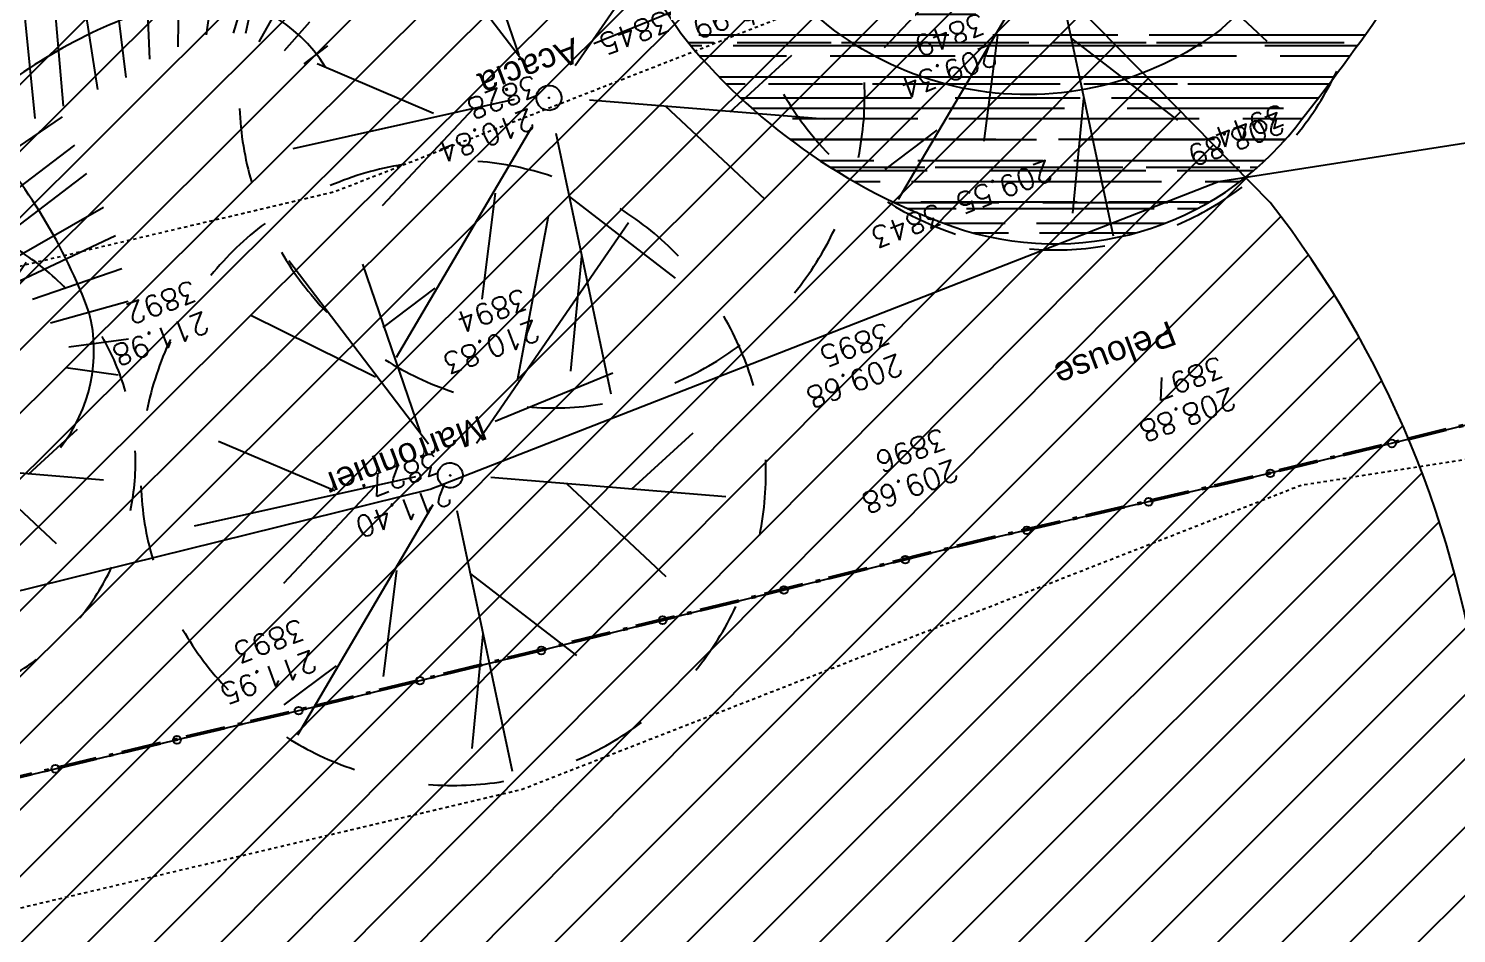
# Model space of a CAD drawing. Header units: centimetres. Extents: x 212517 to 243222, y -357108 to -330212.
# Drawn here: x 222128 to 224412, y -350600 to -349152 of the extents above; entities that cross this region are included whole.
import ezdxf
from ezdxf.enums import TextEntityAlignment as Align
from ezdxf.lldxf.tags import DXFTag

# ---------------------------------------------------------------- set-up
doc = ezdxf.new("R2010")
doc.units = ezdxf.units.CM
doc.linetypes.add('Style de ligne -15', pattern=[2.0832800000000002, 1.25, -0.41656, 0.1388600000000001, -0.2778600000000001])
doc.linetypes.add('STYLE_01', pattern=[0.41664, 0.20828, -0.20836])
doc.layers.get('0').update_dxf_attribs({"color": 252})
for name, color, linetype in [('0-EDL-Limite de propriété', 252, 'Continuous'), ('AEP_SSL', 252, 'Continuous'), ('DWG_280-140115-P - ALTEA-CANA', 252, 'Continuous'), ('Fond topo - CLO_LEG', 252, 'Continuous'), ('Fond topo - ESPACE_BOISE', 252, 'Continuous'), ('Fond topo - VEG', 252, 'Continuous'), ('Fond topo - VEG_TXT', 252, 'Continuous'), ('Fond topo - VEG_TXT_ESSENCE', 252, 'Continuous'), ('Fond topo - Z_500', 252, 'Continuous'), ('prlm-VRD', 2, 'Continuous'), ('SA - béton balayé', 252, 'Continuous'), ('SA - EBC', 252, 'Continuous'), ('SA - limite revêtement', 252, 'Continuous')]:
    doc.layers.add(name, color=color, linetype=linetype)
for name, color, linetype, plot in [('Fond topo - N', 252, 'Continuous', False), ('Fond topo - NCACHE', 252, 'Continuous', False), ('Fond topo - ZCACHE', 252, 'Continuous', False)]:
    doc.layers.add(name, color=color, linetype=linetype, plot=plot)
doc.layers.add('Fond topo - P', color=252, linetype='Continuous', lineweight=50)
doc.layers.add('Fond topo - VOI', color=252, linetype='Continuous', lineweight=25)
doc.styles.add('2000_ARIAL', font='arial.ttf', dxfattribs={"height": 0.400000006})
doc.styles.add('SIMPLEX', font='simplex_.ttf', dxfattribs={"height": 1.25})
tags = doc.linetypes.add('CACHE2', pattern=[4.762499928474426, 3.174999952316284, -1.587499976158142]).pattern_tags.tags
tags[6:7] = [DXFTag(74, 4), DXFTag(75, 0), DXFTag(340, '0'), DXFTag(46, 0.0), DXFTag(50, 0.0), DXFTag(44, 0.0), DXFTag(45, 0.0)]
tags[4:5] = [DXFTag(74, 4), DXFTag(75, 0), DXFTag(340, '0'), DXFTag(46, 0.0), DXFTag(50, 0.0), DXFTag(44, 0.0), DXFTag(45, 0.0)]
tags = doc.linetypes.add('L1', pattern=[1.0000000298023224, 0.6000000238418579, -0.4000000059604645]).pattern_tags.tags
tags[6:7] = [DXFTag(74, 4), DXFTag(75, 0), DXFTag(340, '0'), DXFTag(46, 0.0), DXFTag(50, 0.0), DXFTag(44, 0.0), DXFTag(45, 0.0)]
tags[4:5] = [DXFTag(74, 4), DXFTag(75, 0), DXFTag(340, '0'), DXFTag(46, 0.0), DXFTag(50, 0.0), DXFTag(44, 0.0), DXFTag(45, 0.0)]
tags = doc.linetypes.add('L16', pattern=[0.37500001490116125, 0.300000011920929, -0.07500000298023224]).pattern_tags.tags
tags[6:7] = [DXFTag(74, 4), DXFTag(75, 0), DXFTag(340, '0'), DXFTag(46, 0.0), DXFTag(50, 0.0), DXFTag(44, 0.0), DXFTag(45, 0.0)]
tags[4:5] = [DXFTag(74, 4), DXFTag(75, 0), DXFTag(340, '0'), DXFTag(46, 0.0), DXFTag(50, 0.0), DXFTag(44, 0.0), DXFTag(45, 0.0)]

# ---------------------------------------------------------------- blocks, each defined once
blk = doc.blocks.new('Groupe-93-1')
at = {"linetype": 'Style de ligne -15', "lineweight": 50, "ltscale": 50.8, "flags": 128}
blk.add_lwpolyline([(4006.394609720469, -47909.68834525855), (4669.991585523845, -47738.99310571463), (5270.103982145549, -47588.11304046424), (5524.317282135249, -47521.16174032004), (5818.753782112361, -47450.85524026664), (6178.082982856989, -47365.70784074576), (6718.889115626574, -47222.64230386527), (8033.684421379328, -46907.76131383689), (9064.787333256962, -46650.488089197), (9512.901827294589, -46545.94564630301), (10052.32293322778, -46413.51820451529), (10600.87198212838, -46279.29364043982), (11096.09268210626, -46154.2318403414), (11253.70282512403, -46114.57334262641), (11647.41048210359, -46021.60904037268), (11842.75368209577, -47022.44064037116), (11853.57558212972, -47087.63074037345), (11322.41323288179, -47494.67460605414), (11477.84600601888, -48273.72503120215), (11754.49718211389, -48350.09994031699), (12125.36668210721, -48452.48564035208), (12212.35551479554, -48944.09707872184), (12327.4187821219, -49542.05374042304), (12378.1043821404, -49732.93404046806), (12765.67338209844, -50181.35434037955), (12828.24057305551, -50701.20966789038), (13351.77487807965, -50613.72716342719), (13910.589678056, -50518.18596326621), (14793.49687810636, -50371.63416311057), (15546.1961366961, -50223.11751853736), (16407.45376313424, -50074.83962480338), (17478.97495074964, -49870.09156839164), (19172.42823956704, -49476.71054755957), (19326.4063829968, -49436.21867000373), (19321.22462764478, -49414.83761884482), (19577.04648214078, -49347.55574046882), (19894.06428213811, -49273.62144023688), (19899.36485467649, -49295.49275714667), (20951.2141395638, -49062.63392030509), (20779.52236605382, -48879.6302359751), (20629.34478836751, -48621.55946475775), (20567.02413848138, -48408.17069694312), (20487.74118087983, -48130.35493375571), (20449.22586842275, -47871.54001609595), (20430.65921560025, -47654.9843987635), (20428.61554618573, -47531.72503587516), (20440.26417039132, -47396.70607206137), (20521.11617329812, -47066.07901860984), (20588.27912095284, -46931.48534518988), (20894.77060812211, -46577.6378736666), (20360.49931913114, -45796.29225665839), (19834.12346714234, -43992.61227266105), (19800.77094250417, -43406.94181587012), (21121.91656454301, -42860.72737399848), (21353.18401263452, -42772.19703876288), (21891.77343059278, -42548.72819511207), (21875.32658212876, -42508.99784032615), (22608.21988213754, -42207.67824041159)], dxfattribs=at)
blk = doc.blocks.new('CLOLEG')
at = {"ltscale": 2}
blk.add_circle((0, 0), 0.0625, dxfattribs=at)
blk = doc.blocks.new('PTOPO')
at = {"layer": 'Fond topo - NCACHE', "style": 'SIMPLEX'}
blk.add_attdef('MAT', text='', height=0.34, dxfattribs=at).set_placement((0.09999999986030161, -0.09999999962747097), align=Align.TOP_LEFT)
at = {"layer": 'Fond topo - ZCACHE', "style": 'SIMPLEX'}
blk.add_attdef('ALT', (0.09999999986030161, 0.09999999962747097), '', height=0.34, dxfattribs=at)
blk = doc.blocks.new('VEG12')
at = {"ltscale": 2}
for p, q in [((0.01815258799999997, 0.057406781), (0.100441039, 0.47293725)), ((0.05749608, 0.253444298), (0.145517598, 0.414706841)), ((0.037902722, 0.15845596), (-0.06593155700000003, 0.344147082)), ((-0.158788295, 0.086017079), (-0.245985314, 0.284587218)), ((0.04981112299999996, 0.033821695), (0.391570728, 0.285894318)), ((0.143890955, 0.107467204), (0.230033352, 0.253971609)), ((0.2917471699999999, 0.208620217), (0.392372872, 0.233301274)), ((-0.05229389700000003, 0.02983962500000001), (-0.383643778, 0.204631851)), ((-0.25001839, 0.135126714), (-0.3755999820000001, 0.091127132)), ((0.122915307, -0.02992704099999999), (0.317230371, 0.05540147100000001)), ((0.057557527, -0.01766878999999999), (0.411943876, -0.08413611500000001)), ((-0.05265807700000003, -0.029192154), (-0.412380265, -0.256628677)), ((-0.09359106700000003, -0.049762263), (-0.2956446150000001, -0.04653133200000001)), ((0.01825986499999999, -0.057372749), (0.107637982, -0.4128258760000001)), ((0.184132294, -0.04763066399999999), (0.323120213, -0.192805613)), ((0.02259491799999996, -0.07955337300000001), (0.001649748999999978, -0.36183712)), ((-0.151821475, -0.09483882200000002), (-0.2999525240000001, -0.315936062)), ((0.05371548199999998, -0.188497704), (0.197263789, -0.356749422))]:
    blk.add_line(p, q, dxfattribs=at)
for start, end in [(90, 103.8461539085843), (62.30769199853572, 76.15384597947835), (117.6923078993823, 131.5384619204946), (34.61538499867542, 48.46153799321151), (145.3846149358338, 159.2307690506909), (6.923076979206323, 20.76923090842763), (173.0769230068974, 186.9230769931026), (339.2307689837768, 353.0769230207937), (200.7692310571047, 214.6153850641662), (311.5384620067885, 325.3846150013246), (228.4615380795054, 242.3076921006177), (283.8461540205217, 297.6923080014643), (256.1538460914157, 270)]:
    blk.add_arc((0, 0), 0.496982058, start, end, dxfattribs=at)
blk = doc.blocks.new('RESINEUX')
at = {"ltscale": 2}
for p, q in [((-0.074169265, 0.428845282), (-0.014171327, 0.418845625)), ((-0.094168577, 0.388846656), (-0.024170983, 0.388846656)), ((-0.104168234, 0.338848375), (-0.014171327, 0.348848031)), ((-0.11416789, 0.298849749), (-0.014171327, 0.318849062)), ((-0.11416789, 0.258851124), (-0.004171670000000001, 0.288850093)), ((-0.104168234, 0.218852498), (0.015827643, 0.258851124)), ((0.325816989, 0.248851468), (0.345816302, 0.168854217)), ((0.365815615, 0.248851468), (0.365815615, 0.188853529)), ((0.285818364, 0.238851811), (0.325816989, 0.15885456)), ((0.395814584, 0.238851811), (0.395814584, 0.188853529)), ((-0.094168577, 0.178853873), (0.015827643, 0.218852499)), ((0.245819739, 0.218852498), (0.29581802, 0.138855248)), ((0.425813553, 0.228852155), (0.415813896, 0.188853529)), ((0.205821113, 0.198853186), (0.265819051, 0.108856279)), ((0.445812866, 0.208852842), (0.435813209, 0.188853529)), ((-0.094168577, 0.128855591), (0.035826955, 0.18885353)), ((0.165822488, 0.178853873), (0.225820426, 0.07885731)), ((-0.08416892100000001, 0.08885696600000001), (0.035826955, 0.148854904)), ((0.115824206, 0.148854904), (0.205821113, 0.038858684)), ((-0.074169264, 0.058857997), (0.05582626800000001, 0.118855935)), ((0.06582592400000001, 0.118855935), (0.155822831, 0.008859715)), ((-0.444156549, 0.058857997), (-0.394158268, 0.108856279)), ((-0.124167546, -0.091136848), (-0.11416789, 0.098856622)), ((-0.41415758, 0.018859372), (-0.374158955, 0.08885696600000001)), ((-0.374158955, -0.011139597), (-0.33416033, 0.08885696600000001)), ((-0.33416033, -0.03113891), (-0.294161704, 0.08885696600000001)), ((-0.294161704, -0.051138223), (-0.264162735, 0.08885696600000001)), ((-0.254163079, -0.06113787900000001), (-0.234163766, 0.08885696600000001)), ((-0.204164797, -0.071137536), (-0.204164797, 0.08885696600000001)), ((-0.164166172, -0.08113719200000001), (-0.164166172, 0.08885696600000001)), ((0.045826612, -0.14113513), (0.125823863, -0.001139941)), ((0.09582489300000001, -0.151134786), (0.175822144, -0.03113891)), ((0.135823519, -0.161134443), (0.225820426, -0.051138223)), ((-0.104168234, -0.06113787900000001), (0.025827299, -0.14113513)), ((0.185821801, -0.171134099), (0.265819051, -0.08113719200000001)), ((-0.11416789, -0.101136505), (-0.004171670000000001, -0.171134099)), ((0.235820082, -0.191133412), (0.315817333, -0.111136161)), ((-0.124167546, -0.151134786), (-0.014171327, -0.211132724)), ((0.275818708, -0.201133068), (0.345816302, -0.151134786)), ((-0.134167203, -0.191133412), (-0.014171327, -0.261131006)), ((0.305817677, -0.231132037), (0.375815271, -0.191133412)), ((-0.134167203, -0.231132037), (-0.034170639, -0.301129632)), ((0.335816646, -0.271130662), (0.395814584, -0.25113135)), ((-0.144166859, -0.271130662), (-0.054169952, -0.341128257)), ((0.385814927, -0.291129975), (0.345816302, -0.291129975)), ((-0.154166515, -0.311129288), (-0.074169264, -0.3911265390000001)), ((0.345816302, -0.311129288), (0.385814927, -0.321128944)), ((-0.174165828, -0.341128257), (-0.124167546, -0.411125851)), ((0.365815615, -0.341128257), (0.345816302, -0.331128601)), ((-0.204164797, -0.36112757), (-0.174165828, -0.431125164)), ((-0.234163766, -0.381126882), (-0.22416411, -0.431125164)), ((-0.264162735, -0.3911265390000001), (-0.264162735, -0.431125164))]:
    blk.add_line(p, q, dxfattribs=at)
for centre, major_axis, ratio, start_param, end_param in [((0.125824658, 0.32584846), (-0.141416496, 0.141416496), 0.9999999999990478, 6.0187679254481, 7.001196311805126), ((0.626553274, 0.375004286), (0.495806787, 0.495806787), 0.9999999999992479, 2.407115294926716, 2.808261770600389), ((0.6156107310000001, -0.413017298), (-0.494244527, 0.494244527), 0.9999999999994863, 5.940864207087385, 6.402329262634387), ((0.346817063, 0.020858942), (0.141416496, 0.141416496), 0.9999999999984862, 0.2082352305735228, 0.9403659464662355), ((-0.271161699, 0.231851691), (-0.148487321, 0.148487321), 0.999999999999426, 1.039500649605982, 1.948537937165391), ((-0.132308309, 0.771717634), (0.5413446150000001, 0.5413446150000001), 0.999999999999071, 3.63264165587472, 4.003214602841574), ((0, 0), (-0.001131371, 0.001131371), 0.99999999997417, 3.926990817000156, 7.06858347058995), ((0, 0), (-0.001131371, 0.001131371), 0.99999999997417, 0.7853981634103633, 3.926990817000156), ((-0.091248273, -0.737988308), (0.495574425, 0.495574425), 0.9999999999996342, 0.1822567691657557, 0.5883250715815413), ((-0.744748968, -0.046828497), (-0.4953887950000001, 0.4953887950000001), 0.9999999999996526, 3.509030027783859, 3.906773112117224), ((0.162823386, -0.300130027), (-0.141416496, 0.141416496), 0.9999999999997603, 3.670881203304562, 4.697745667496582), ((-0.265161906, -0.212133051), (-0.141416496, 0.141416496), 0.9999999999999891, 2.259520706035595, 3.289317319450373)]:
    blk.add_ellipse(centre, major_axis=major_axis, ratio=ratio, start_param=start_param, end_param=end_param, dxfattribs=at)
blk = doc.blocks.new('VEG14')
at = {"ltscale": 2, "flags": 128}
for points in [[(0.5, 0, -1), (-0.5, 0, -1)], [(0.016, 0, -1), (-0.016, 0, -1)]]:
    blk.add_lwpolyline(points, format="xyb", close=True, dxfattribs=at)
blk = doc.blocks.new('A$C1F970F0F')
at = {"layer": 'SA - béton balayé'}
h = blk.add_hatch(dxfattribs=at)
h.set_pattern_fill('BETON_BALAYE', color=256, scale=49.99999999999999, angle=-10.72360141139323, style=0, pattern_type=2)
h.set_pattern_definition([(349.2763985886067, (-277130161.1279894, -473864756.7787022), (117.3825536141096, 28.65896207176165), [749.9999999999999, -99.99999999999999, 250, -49.99999999999999]), (349.2763985886067, (-277130091.1375459, -473864744.5890418), (-36.75306622226226, 74.64222748057564), [150, -16.5, 299.9999999999999, -37.49999999999999]), (349.2763985886067, (-277130128.6565508, -473864719.6726964), (261.6928111209335, -15.46358973923611), [399.9999999999999, -69.99999999999999, 200, -49.99999999999999])])
edge = h.paths.add_edge_path()
edge.add_line((-6241.838846999789, 3074.461738358268), (-6186.41990083417, 3084.246573542671))
edge.add_line((-6186.419900834169, 3084.246573542671), (-6208.46817582571, 3209.159506338408))
edge.add_line((-6208.468175825709, 3209.159506338408), (-6090.333284412263, 3230.212159869043))
edge.add_line((-6090.333284412264, 3230.212159869043), (-6068.254510414966, 3105.107475371064))
edge.add_line((-6068.254510414965, 3105.107475371064), (-5751.607267955035, 3160.993645526398))
edge.add_arc((-5706.168072179881, 2945.249106762024), 220.4777234083867, 26.87598506840618, 101.8935641560214, ccw=False)
edge.add_line((-5509.504790459586, 3044.918460846192), (-5279.70964833746, 2527.342698896778))
edge.add_line((-5279.709648337459, 2527.342698896778), (-5069.702780632224, 2054.94316247088))
edge.add_arc((-4710.829519346476, 2203.735957729878), 388.4962208141216, 202.5194330761045, 253.0739044641206)
edge.add_arc((-4708.762229778127, 2207.042182550247), 392.2624036111011, 252.9256236658927, 295.8878415244419)
edge.add_arc((-5016.474870844682, 2646.02875474607), 925.4746937870088, 301.1679990587602, 323.5988296099712)
edge.add_arc((-5788.95801072263, 3215.576801744365), 1885.222149749511, 323.5988295910003, 335.2512007153489)
edge.add_line((-4076.88984445455, 2426.346070009222), (-4053.366789722793, 2479.515888753713))
edge.add_arc((-3655.981012092991, 2274.75311284964), 447.038310056739, 146.5843724972306, 152.7391011615822, ccw=False)
edge.add_line((-4029.12285587711, 2520.940876728876), (-3698.303928795572, 2579.895654176898))
edge.add_line((-3698.303928795572, 2579.895654176898), (-3802.630123108316, 2358.625646191621))
edge.add_line((-3802.630123108316, 2358.625646191621), (-3913.638380188973, 2139.155790205508))
edge.add_line((-3913.638380188973, 2139.155790205508), (-4035.612220522326, 1925.585554922444))
edge.add_arc((-6879.453966117871, 4436.940265188496), 3793.987131602768, 310.9828924514567, 318.55275152863766, ccw=False)
edge.add_arc((-4713.661189099455, 1943.977724576062), 491.6363655781345, 239.96910445774608, 310.9828924706628, ccw=False)
edge.add_arc((-4477.457312247024, 2352.585842592483), 963.6033830416291, 207.7973884582001, 239.96910442457852, ccw=False)
edge.add_line((-5329.86301585376, 1903.212950336899), (-5783.138509050817, 2992.061574124374))
edge.add_arc((-5834.771652433233, 2965.63564454395), 58.00268312534091, 27.10344289618072, 97.66174425603371)
edge.add_line((-5842.504830421802, 3023.120505208157), (-6220.979327768806, 2956.27104268876))
edge.add_line((-6220.979327768806, 2956.27104268876), (-6241.838846999788, 3074.461738358269))
at = {"layer": 'SA - EBC'}
h = blk.add_hatch(dxfattribs=at)
h.set_pattern_fill('_USER', color=256, scale=74.99999999999999, angle=-325.7236014113932, style=0, pattern_type=0)
h.set_pattern_definition([(34.27639858860678, (-277130161.1279894, -473864756.7787022), (-42.238928459823, 61.97477650275113), [])])
edge = h.paths.add_edge_path()
edge.add_line((-6380.366745524513, -2338.425892864678), (-6264.382088389636, -1261.879128604771))
edge.add_arc((-8056.564030597548, -1109.247026734414), 1798.669695218522, -4.867878193194572, 34.99278727741358)
edge.add_line((-6583.050211284762, -77.75795899612035), (-6777.554778163194, 920.8050105170822))
edge.add_line((-6777.554778163193, 920.8050105170822), (-8841.210683172874, 810.7117170478002))
edge.add_line((-8841.210683172874, 810.7117170478001), (-9066.430764202638, 1054.341424803315))
edge.add_line((-9066.430764202638, 1054.341424803315), (-9200.732878206167, 1276.237686397466))
edge.add_line((-9200.732878206167, 1276.237686397466), (-9215.227966098517, 1381.8038443222))
edge.add_line((-9215.227966098517, 1381.8038443222), (-9153.081651767654, 1528.146854366953))
edge.add_arc((-8759.908921935477, 1333.50854966994), 438.7127364677392, 77.94290000168593, 153.6625061913043, ccw=False)
edge.add_line((-8668.267801014865, 1762.543245291088), (-8534.005134275378, 1623.448132453152))
edge.add_line((-8534.005134275378, 1623.448132453152), (-8248.031661763425, 1441.544756548981))
edge.add_line((-8248.031661763427, 1441.544756548981), (-7855.495845982434, 1341.321950199894))
edge.add_line((-7855.495845982434, 1341.321950199894), (-7323.070638909227, 1307.770183732372))
edge.add_line((-7323.070638909226, 1307.770183732372), (-6865.558068881049, 1322.792115619964))
edge.add_arc((-3264.256657666492, -41.8706977304812), 3851.19156217365, 147.2647305543028, 159.2464973951671, ccw=False)
edge.add_line((-6503.794535057134, 2040.692816174506), (-6236.131093676152, 2457.057480180494))
edge.add_line((-6236.131093676152, 2457.057480180494), (-5806.95964030603, 2928.900990018032))
edge.add_arc((-5541.395022304517, 2687.35320844028), 358.9845360449703, 12.787998054275079, 137.7115012877877, ccw=False)
edge.add_line((-5191.314831544733, 2766.812362293308), (-4957.547667248313, 2215.62441961903))
edge.add_line((-4957.547667248313, 2215.62441961903), (-4453.978092088548, 1461.842562723225))
edge.add_arc((-5946.780405315486, 698.3119081539749), 1676.7342684047, -3.6281981681722755, 27.088596234188913, ccw=False)
edge.add_line((-4273.406806751298, 592.2053272253171), (-4298.514161633499, 196.2451054340372))
edge.add_line((-4298.514161633499, 196.2451054340372), (-4569.894066815068, -468.5241287518014))
edge.add_arc((-2503.085063454572, -1312.261176615308), 2232.395946580586, 157.7931582211728, 172.6539998987617)
edge.add_line((-4717.157746759734, -1026.8249922289), (-4676.430217500433, -1404.03939546651))
edge.add_line((-4676.430217500434, -1404.03939546651), (-6380.366745524513, -2338.425892864678))
at = {"layer": 'AEP_SSL', "elevation": 9.999999999999998e-08, "flags": 128}
blk.add_lwpolyline([(-10433.29054570051, 1007.521123136882), (-5859.387270895076, 1261.049070015804), (-4528.821963781957, 1510.366913031162), (-2554.95676399837, 1447.318525268213)], dxfattribs=at)
at = {"layer": 'DWG_280-140115-P - ALTEA-CANA', "linetype": 'STYLE_01', "ltscale": 25, "elevation": 9.999999999999998e-08, "flags": 128}
for points in [[(-9734.954187291309, 1545.537761742168), (-8551.829559633712, 1617.93222156304), (-7449.449224051256, 1688.250113702901), (-5920.774536957815, 1757.359017808403), (-4566.238871581745, 2011.183194776827), (-2702.66812058909, 1951.595824248498)], [(-9673.87920769039, 547.4045807760062), (-8489.46299064909, 619.8780719410371), (-7395.034456358277, 689.6887399270122), (-5805.537920124003, 761.5473012506997), (-4489.222071164417, 1008.209530531864), (-2734.626624463294, 952.1066275867419)]]:
    blk.add_lwpolyline(points, dxfattribs=at)
at = {"layer": 'Fond topo - CLO_LEG', "ltscale": 2, "flags": 128}
blk.add_lwpolyline([(-2770.693955491758, 1134.327748917112), (-2932.930942236429, 1124.688571749688), (-3442.773642487477, 1093.95721088147), (-4006.718305768365, 1064.145980629706), (-4561.360041299861, 1034.402039498342), (-5021.101122652195, 1015.066574818451), (-6082.06827237176, 954.1450306538593), (-7432.492633125402, 889.4087992257414), (-7990.633685821034, 851.5241849969016)], dxfattribs=at)
at = {"layer": 'Fond topo - ESPACE_BOISE', "linetype": 'L1', "ltscale": 2, "flags": 128}
blk.add_lwpolyline([(-4676.430217500434, -1404.03939546651), (-4717.157746759734, -1026.8249922289, -0.07630389513887255), (-4529.608017431761, -375.8871171915546, 0.02448427011239827), (-4298.514161633499, 196.2451054340372), (-4273.406806751298, 592.2053272253171, 0.1348356330637854), (-4453.978092088548, 1461.842562723225), (-4962.162115509166, 2222.531682356892), (-5191.314831544733, 2766.812362293308, 0.6134800698962541), (-5811.917332322711, 2923.335362247578), (-6236.131093676152, 2457.057480180494), (-6503.794535057134, 2040.692816174506, 0.05232800396274189), (-6865.558068881049, 1322.792115619964), (-7323.070638909226, 1307.770183732372), (-7855.495845982434, 1341.321950199894), (-8248.031661763427, 1441.544756548981), (-8534.005134275378, 1623.448132453152), (-8588.992731775264, 1689.077818834596), (-8668.267801014865, 1762.543245291088, 0.3429596859993066), (-9153.081651767654, 1528.146854366953), (-9215.227966098517, 1381.8038443222), (-9200.732878206167, 1276.237686397466), (-9066.430764202638, 1054.341424803315), (-8841.210683172874, 810.7117170478001), (-7096.794899168434, 910.5071167365686), (-6778.520798702278, 925.7644434328279), (-6583.050211284762, -77.75795899612035, -0.1757001840425524), (-6264.382088389636, -1261.879128604771), (-6380.366745524513, -2338.425892864678)], format="xyb", dxfattribs=at)
at = {"layer": 'Fond topo - VOI', "linetype": 'L16', "ltscale": 2, "flags": 128}
blk.add_lwpolyline([(-5783.336178846568, 2992.544150019428), (-5751.281637132519, 2914.288677220597), (-5548.108035151875, 2414.98628823396), (-5329.86301585376, 1903.212950336899, 0.1413049669778263), (-4959.708923431205, 1518.340756709723, 0.3201688509421461), (-4391.229513786659, 1572.838760421311, 0.03304175788623713), (-4035.612220522326, 1925.585554922444, 0.02532230216965824), (-3802.630112408739, 2358.625668904915), (-3693.784806835897, 2589.480458394624)], format="xyb", dxfattribs=at)
at = {"layer": 'SA - limite revêtement', "linetype": 'CACHE2', "ltscale": 0.4000000059604645, "elevation": 9.999999999999998e-08, "flags": 128}
blk.add_lwpolyline([(-3696.965402568753, 2607.812677153481, 0.2696545443571694), (-3965.80156479162, 2380.701695284015, -0.05151867836395135), (-4174.9914478028, 2025.607136909768, -0.0994741135252473), (-4479.959526560732, 1748.716868870762, -0.4393701893326305), (-5184.880354734284, 2018.033448870535), (-5617.690965979763, 2992.868163761146, 0.3326755272773401), (-5726.875955089075, 3043.5697886789), (-5841.60633071473, 3023.254734417117)], format="xyb", dxfattribs=at)
at = {"layer": 'Fond topo - CLO_LEG', "ltscale": 2}
for p, xscale, yscale, zscale, rotation in [((-4334.755562027707, 1046.554226942391), 99.99999999999996, 99.99999999999996, 99.99999999999996, 183.0696777726115), ((-4734.27708986073, 1027.129616752601), 99.99999999999999, 99.99999999999999, 99.99999999999999, 182.4082860432382), ((-4534.468592025623, 1035.844155387722), 99.99999999999996, 99.99999999999996, 99.99999999999996, 183.0696777726115), ((-5133.83783079465, 1008.593146988911), 99.99999999999997, 99.99999999999997, 99.99999999999997, 183.2863587261946), ((-4934.100442554452, 1018.725587709203), 99.99999999999999, 99.99999999999999, 99.99999999999999, 182.4082860432382), ((-5533.180028191249, 985.6626127347251), 99.99999999999997, 99.99999999999997, 99.99999999999997, 183.2863587261946), ((-5333.508929492949, 997.1278798618182), 99.99999999999997, 99.99999999999997, 99.99999999999997, 183.2863587261946), ((-5932.522225592707, 962.7320789553976), 99.99999999999997, 99.99999999999997, 99.99999999999997, 183.2863587261946), ((-5732.851126894408, 974.1973460824904), 99.99999999999997, 99.99999999999997, 99.99999999999997, 183.2863587261946), ((-6531.759487240233, 932.5878702058496), 99.99999999999999, 99.99999999999999, 99.99999999999999, 182.7445265741459), ((-6331.988894137012, 942.164412245874), 99.99999999999999, 99.99999999999999, 99.99999999999999, 182.7445265741459), ((-6132.218301085778, 951.7409540113805), 99.99999999999999, 99.99999999999999, 99.99999999999999, 182.7445265741459)]:
    blk.add_blockref('CLOLEG', p, dxfattribs=dict(at, xscale=xscale, yscale=yscale, zscale=zscale, rotation=rotation))
at = {"layer": 'Fond topo - P', "ltscale": 2}
ref = blk.add_blockref('PTOPO', (-5329.86301585376, 1903.212950336899), dxfattribs=dict(at, xscale=99.99999999999994, yscale=99.99999999999994, zscale=99.99999999999994, rotation=190.0656205306617))
ref.add_attrib('MAT', '3845', dxfattribs={"layer": 'Fond topo - N', "color": 0, "ltscale": 2, "height": 33.99999999999999, "rotation": 190.0656204987762, "style": 'SIMPLEX'}).set_placement((-5341.456857777165, 1911.311273104587), align=Align.TOP_LEFT)
ref.add_attrib('ALT', '209.99', (-5153.174607963043, 1949.239077610865), dxfattribs={"layer": 'Fond topo - Z_500', "color": 0, "ltscale": 2, "height": 33.99999999999999, "rotation": 190.0656204987762, "style": 'SIMPLEX'})
ref = blk.add_blockref('PTOPO', (-5556.33548435557, 1840.888979191741), dxfattribs=dict(at, xscale=99.99999999999994, yscale=99.99999999999994, zscale=99.99999999999994, rotation=190.0656205306617))
ref.add_attrib('MAT', '3828', dxfattribs={"layer": 'Fond topo - N', "color": 0, "ltscale": 2, "height": 33.99999999999999, "rotation": 190.0656204987762, "style": 'SIMPLEX'}).set_placement((-5567.929326164594, 1848.987301937767), align=Align.TOP_LEFT)
ref.add_attrib('ALT', '210.84', (-5589.781511651828, 1830.517541221496), dxfattribs={"layer": 'Fond topo - Z_500', "color": 0, "ltscale": 2, "height": 33.99999999999999, "rotation": 190.0656204987762, "style": 'SIMPLEX'})
ref = blk.add_blockref('PTOPO', (-4835.567206930838, 1805.503888806909), dxfattribs=dict(at, xscale=99.99999999999994, yscale=99.99999999999994, zscale=99.99999999999994, rotation=190.0656205306617))
ref.add_attrib('MAT', '3849', dxfattribs={"layer": 'Fond topo - N', "color": 0, "ltscale": 2, "height": 33.99999999999999, "rotation": 190.0656204987762, "style": 'SIMPLEX'}).set_placement((-4847.161048780067, 1813.602211465762), align=Align.TOP_LEFT)
ref.add_attrib('ALT', '209.34', (-4843.665529694194, 1793.91004690638), dxfattribs={"layer": 'Fond topo - Z_500', "color": 0, "ltscale": 2, "height": 33.99999999999999, "rotation": 190.0656204987762, "style": 'SIMPLEX'})
ref = blk.add_blockref('PTOPO', (-6153.805931786957, 1619.549903762395), dxfattribs=dict(at, xscale=99.99999999999994, yscale=99.99999999999994, zscale=99.99999999999994, rotation=190.0656205306617))
ref.add_attrib('MAT', '3892', dxfattribs={"layer": 'Fond topo - N', "color": 0, "ltscale": 2, "height": 33.99999999999999, "rotation": 190.0656204987762, "style": 'SIMPLEX'}).set_placement((-6165.399773618856, 1627.648226512754), align=Align.TOP_LEFT)
ref.add_attrib('ALT', '211.98', (-6161.904254532983, 1607.956061953372), dxfattribs={"layer": 'Fond topo - Z_500', "color": 0, "ltscale": 2, "height": 33.99999999999999, "rotation": 190.0656204987762, "style": 'SIMPLEX'})
ref = blk.add_blockref('PTOPO', (-4391.229513786659, 1572.838760421311), dxfattribs=dict(at, xscale=99.99999999999994, yscale=99.99999999999994, zscale=99.99999999999994, rotation=190.0656205306617))
ref.add_attrib('MAT', '3944', dxfattribs={"layer": 'Fond topo - N', "color": 0, "ltscale": 2, "height": 33.99999999999999, "rotation": 190.0656204987762, "style": 'SIMPLEX'}).set_placement((-4402.823355705204, 1580.937082714141), align=Align.TOP_LEFT)
ref.add_attrib('ALT', '208.89', (-4412.653811166773, 1601.592704917039), dxfattribs={"layer": 'Fond topo - Z_500', "color": 0, "ltscale": 2, "height": 33.99999999999999, "rotation": 190.0656204987762, "style": 'SIMPLEX'})
ref = blk.add_blockref('PTOPO', (-4959.708923431205, 1518.340756709723), dxfattribs=dict(at, xscale=99.99999999999994, yscale=99.99999999999994, zscale=99.99999999999994, rotation=190.0656205306617))
ref.add_attrib('MAT', '3843', dxfattribs={"layer": 'Fond topo - N', "color": 0, "ltscale": 2, "height": 33.99999999999999, "rotation": 190.0656204987762, "style": 'SIMPLEX'}).set_placement((-4971.302765263105, 1526.439079460082), align=Align.TOP_LEFT)
ref.add_attrib('ALT', '209.55', (-4791.07247878144, 1595.764737923841), dxfattribs={"layer": 'Fond topo - Z_500', "color": 0, "ltscale": 2, "height": 33.99999999999999, "rotation": 190.0656204987762, "style": 'SIMPLEX'})
ref = blk.add_blockref('PTOPO', (-5636.599842847341, 1508.263686915906), dxfattribs=dict(at, xscale=99.99999999999994, yscale=99.99999999999994, zscale=99.99999999999994, rotation=190.0656205306617))
ref.add_attrib('MAT', '3894', dxfattribs={"layer": 'Fond topo - N', "color": 0, "ltscale": 2, "height": 33.99999999999999, "rotation": 190.0656204987762, "style": 'SIMPLEX'}).set_placement((-5648.193684656365, 1516.362009661932), align=Align.TOP_LEFT)
ref.add_attrib('ALT', '210.83', (-5644.698165570492, 1496.66984510255), dxfattribs={"layer": 'Fond topo - Z_500', "color": 0, "ltscale": 2, "height": 33.99999999999999, "rotation": 190.0656204987762, "style": 'SIMPLEX'})
ref = blk.add_blockref('PTOPO', (-5075.994046837707, 1346.463971651331), dxfattribs=dict(at, xscale=99.99999999999994, yscale=99.99999999999994, zscale=99.99999999999994, rotation=190.0656205306617))
ref.add_attrib('MAT', '3895', dxfattribs={"layer": 'Fond topo - N', "color": 0, "ltscale": 2, "height": 33.99999999999999, "rotation": 190.0656204987762, "style": 'SIMPLEX'}).set_placement((-5087.587888669607, 1354.56229440169), align=Align.TOP_LEFT)
ref.add_attrib('ALT', '209.68', (-5084.092369601064, 1334.870129750802), dxfattribs={"layer": 'Fond topo - Z_500', "color": 0, "ltscale": 2, "height": 33.99999999999999, "rotation": 190.0656204987762, "style": 'SIMPLEX'})
ref = blk.add_blockref('PTOPO', (-5823.312692533769, 1276.99467254575), dxfattribs=dict(at, xscale=99.99999999999994, yscale=99.99999999999994, zscale=99.99999999999994, rotation=190.0656205306617))
ref.add_attrib('MAT', '3827', dxfattribs={"layer": 'Fond topo - N', "color": 0, "ltscale": 2, "height": 33.99999999999999, "rotation": 190.0656204987762, "style": 'SIMPLEX'}).set_placement((-5834.906534342792, 1285.092995291776), align=Align.TOP_LEFT)
ref.add_attrib('ALT', '211.40', (-5831.411015256918, 1265.400830732394), dxfattribs={"layer": 'Fond topo - Z_500', "color": 0, "ltscale": 2, "height": 33.99999999999999, "rotation": 190.0656204987762, "style": 'SIMPLEX'})
ref = blk.add_blockref('PTOPO', (-4562.605419745576, 1194.397192905829), dxfattribs=dict(at, xscale=99.99999999999994, yscale=99.99999999999994, zscale=99.99999999999994, rotation=190.0656205306617))
ref.add_attrib('MAT', '3897', dxfattribs={"layer": 'Fond topo - N', "color": 0, "ltscale": 2, "height": 33.99999999999999, "rotation": 190.0656204987762, "style": 'SIMPLEX'}).set_placement((-4574.199261577476, 1202.495515656188), align=Align.TOP_LEFT)
ref.add_attrib('ALT', '208.88', (-4570.703742491602, 1182.803351096806), dxfattribs={"layer": 'Fond topo - Z_500', "color": 0, "ltscale": 2, "height": 33.99999999999999, "rotation": 190.0656204987762, "style": 'SIMPLEX'})
ref = blk.add_blockref('PTOPO', (-5020.237423608396, 1164.064071506605), dxfattribs=dict(at, xscale=99.99999999999994, yscale=99.99999999999994, zscale=99.99999999999994, rotation=190.0656205306617))
ref.add_attrib('MAT', '3896', dxfattribs={"layer": 'Fond topo - N', "color": 0, "ltscale": 2, "height": 33.99999999999999, "rotation": 190.0656204987762, "style": 'SIMPLEX'}).set_placement((-5031.831265440296, 1172.162394256964), align=Align.TOP_LEFT)
ref.add_attrib('ALT', '209.68', (-5028.335746331546, 1152.47022969325), dxfattribs={"layer": 'Fond topo - Z_500', "color": 0, "ltscale": 2, "height": 33.99999999999999, "rotation": 190.0656204987762, "style": 'SIMPLEX'})
ref = blk.add_blockref('PTOPO', (-6085.192354872932, 1055.096702937514), dxfattribs=dict(at, xscale=99.99999999999994, yscale=99.99999999999994, zscale=99.99999999999994, rotation=190.0656205306617))
ref.add_attrib('MAT', '3893', dxfattribs={"layer": 'Fond topo - N', "color": 0, "ltscale": 2, "height": 33.99999999999999, "rotation": 190.0656204987762, "style": 'SIMPLEX'}).set_placement((-6096.786196704832, 1063.195025687873), align=Align.TOP_LEFT)
ref.add_attrib('ALT', '211.95', (-6093.290677618959, 1043.502861128491), dxfattribs={"layer": 'Fond topo - Z_500', "color": 0, "ltscale": 2, "height": 33.99999999999999, "rotation": 190.0656204987762, "style": 'SIMPLEX'})
at = {"layer": 'Fond topo - VEG', "ltscale": 2, "zscale": 99.99999999999997}
for name, p, xscale, yscale, rotation in [('RESINEUX', (-6491.007861904912, 2039.944137129678), 1196.73373607391, 1196.73373607391, 116.6488402594871), ('VEG12', (-4714.656597651675, 1942.833545623153), 1006.399999999999, 1006.399999999999, 192.432705982593), ('VEG12', (-5550.822347995492, 1843.800859993072), 1006.399999999999, 1006.399999999999, 192.432705982593), ('VEG12', (-6704.775634951648, 1466.755316544448), 799.9999999999998, 799.9999999999998, 192.432705982593), ('VEG12', (-5818.365470411971, 1279.607653880311), 1006.399999999999, 1006.399999999999, 192.432705982593), ('VEG14', (-5556.33548435557, 1840.888979191741), 40, 40, 207.8417380991697), ('VEG14', (-5823.878606657666, 1276.695773057318), 40, 40, 207.8417380991697)]:
    blk.add_blockref(name, p, dxfattribs=dict(at, xscale=xscale, yscale=yscale, rotation=rotation))
at = {"layer": 'Fond topo - VEG_TXT', "style": '2000_ARIAL'}
blk.add_text('Pelouse', height=39.99999999999999, rotation=190.0656205035111, dxfattribs=at).set_placement((-4646.980056549141, 1306.513610106472))
at = {"layer": 'Fond topo - VEG_TXT_ESSENCE', "style": '2000_ARIAL'}
for s, p in [('Acacia', (-5498.930460717139, 1928.744354607171)), ('Marronnier', (-5758.515283927409, 1362.826668192136))]:
    blk.add_text(s, height=39.99999999999999, rotation=190.0656205035111, dxfattribs=at).set_placement(p)

msp = doc.modelspace()

# ---------------------------------------------------------------- block references
at = {"layer": '0-EDL-Limite de propriété'}
msp.add_blockref('Groupe-93-1', (214574.704544979, -303323.1569814135), dxfattribs=at)
at = {"layer": 'prlm-VRD', "rotation": 10.72360141139323}
msp.add_blockref('A$C1F970F0F', (228762.2467792132, -350037.5300254133), dxfattribs=at)

doc.saveas('drawing.dxf')
